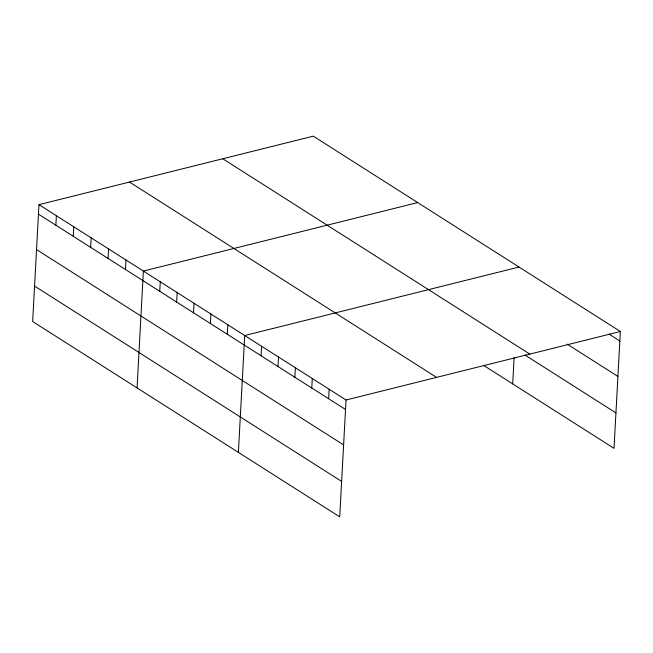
<?xml version="1.0" encoding="UTF-8"?>
<svg xmlns="http://www.w3.org/2000/svg" width="653" height="653" viewBox="0 0 653 653"><rect width="100%" height="100%" fill="white"/><g stroke="black" fill="none" stroke-linecap="round" stroke-linejoin="round"><path stroke-width="0.98" d="M38.976 204.658L32.65 321.505L339.723 516.841L346.049 399.987L38.976 204.658L313.277 136.159L620.35 331.495L614.024 448.342L483.979 365.623M55.864 225.228L56.378 215.727M73.267 236.296L73.781 226.795M90.669 247.365L91.183 237.863M108.063 258.433L108.578 248.932M125.466 269.501L125.98 260M137.057 387.923L143.382 271.068L417.683 202.577M159.756 291.32L160.271 281.81M176.645 302.061L177.159 292.552M193.533 312.803L194.047 303.302M210.421 323.545L210.935 314.044M227.309 334.287L227.824 324.786M238.386 452.382L244.712 335.528L519.021 267.036M261.086 355.779L261.608 346.27M277.982 366.521L278.496 357.011M294.87 377.263L295.385 367.753M311.759 388.004L312.273 378.503M328.647 398.746L329.161 389.245M512.687 383.882L514.115 357.566M346.049 399.987L620.35 331.495M608.857 334.01L619.836 340.997M567.253 344.188L617.918 376.422M222.763 158.761L529.828 354.097M524.743 354.906L615.942 412.916M129.498 182.056L436.571 377.385M38.462 214.16L345.535 409.488M36.544 249.585L343.617 444.913M34.568 286.087L341.641 481.416"/></g></svg>
